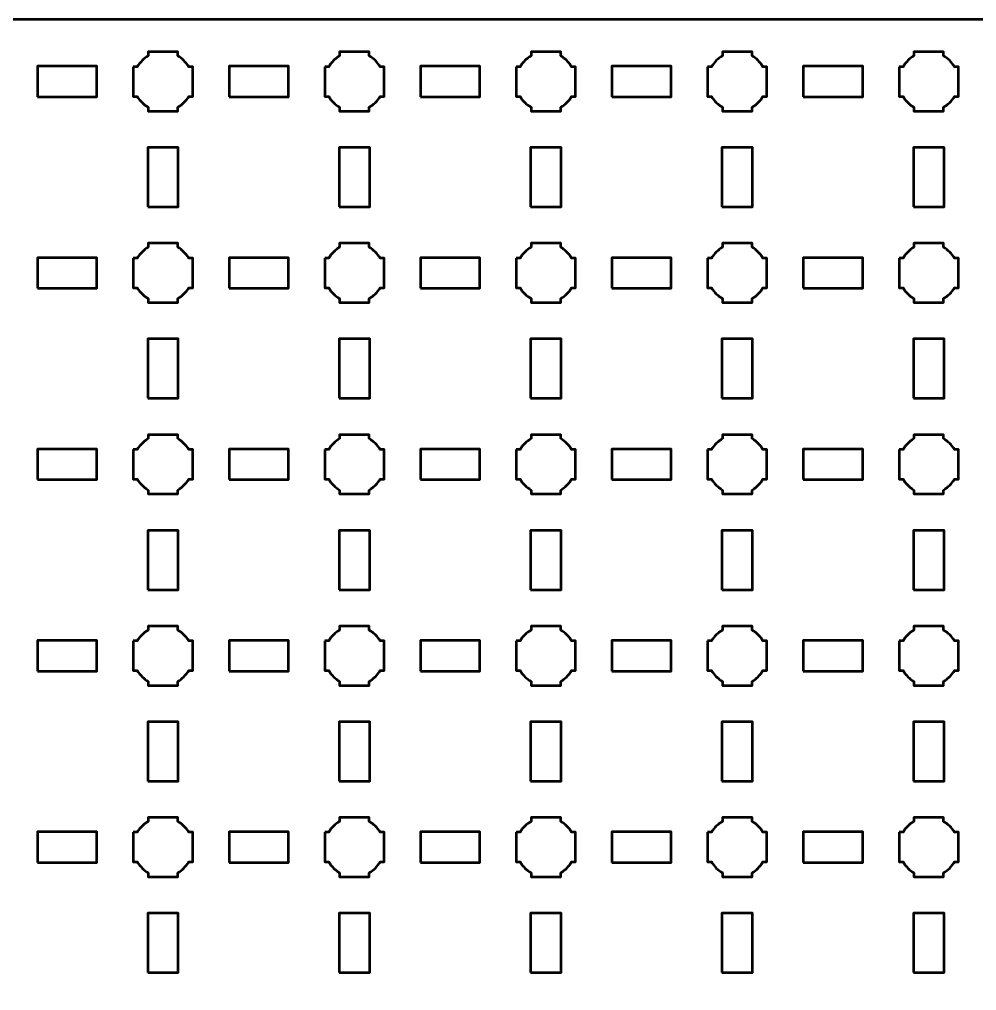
# Model space of a CAD drawing. Header units: centimetres. Extents: x -30.1 to 9.2, y -24.5 to -5.2.
# Drawn here: x -21 to -11, y -15.35 to -5.2 of the extents above; entities that cross this region are included whole.
import ezdxf

# ---------------------------------------------------------------- set-up
doc = ezdxf.new("R2010")
doc.units = ezdxf.units.CM
doc.header["$MEASUREMENT"] = 0
doc.layers.add('Layer 1', color=7, linetype='Continuous')

msp = doc.modelspace()

# ---------------------------------------------------------------- linework, layer by layer
at = {"layer": 'Layer 1', "color": 250, "lineweight": 53}
for points in [[(-20.81, -6.01), (-20.19, -6.01), (-20.19, -5.69), (-20.81, -5.69), (-20.81, -6.01)], [(-18.81, -6.01), (-18.19, -6.01), (-18.19, -5.69), (-18.81, -5.69), (-18.81, -6.01)], [(-16.81, -6.01), (-16.19, -6.01), (-16.19, -5.69), (-16.81, -5.69), (-16.81, -6.01)], [(-14.81, -6.01), (-14.19, -6.01), (-14.19, -5.69), (-14.81, -5.69), (-14.81, -6.01)], [(-12.81, -6.01), (-12.19, -6.01), (-12.19, -5.69), (-12.81, -5.69), (-12.81, -6.01)], [(-19.66, -7.16), (-19.34, -7.16), (-19.34, -6.54), (-19.66, -6.54), (-19.66, -7.16)], [(-17.66, -7.16), (-17.34, -7.16), (-17.34, -6.54), (-17.66, -6.54), (-17.66, -7.16)], [(-15.66, -7.16), (-15.34, -7.16), (-15.34, -6.54), (-15.66, -6.54), (-15.66, -7.16)], [(-13.66, -7.16), (-13.34, -7.16), (-13.34, -6.54), (-13.66, -6.54), (-13.66, -7.16)], [(-11.66, -7.16), (-11.34, -7.16), (-11.34, -6.54), (-11.66, -6.54), (-11.66, -7.16)], [(-20.81, -8.01), (-20.19, -8.01), (-20.19, -7.69), (-20.81, -7.69), (-20.81, -8.01)], [(-18.81, -8.01), (-18.19, -8.01), (-18.19, -7.69), (-18.81, -7.69), (-18.81, -8.01)], [(-16.81, -8.01), (-16.19, -8.01), (-16.19, -7.69), (-16.81, -7.69), (-16.81, -8.01)], [(-14.81, -8.01), (-14.19, -8.01), (-14.19, -7.69), (-14.81, -7.69), (-14.81, -8.01)], [(-12.81, -8.01), (-12.19, -8.01), (-12.19, -7.69), (-12.81, -7.69), (-12.81, -8.01)], [(-19.66, -9.16), (-19.34, -9.16), (-19.34, -8.54), (-19.66, -8.54), (-19.66, -9.16)], [(-17.66, -9.16), (-17.34, -9.16), (-17.34, -8.54), (-17.66, -8.54), (-17.66, -9.16)], [(-15.66, -9.16), (-15.34, -9.16), (-15.34, -8.54), (-15.66, -8.54), (-15.66, -9.16)], [(-13.66, -9.16), (-13.34, -9.16), (-13.34, -8.54), (-13.66, -8.54), (-13.66, -9.16)], [(-11.66, -9.16), (-11.34, -9.16), (-11.34, -8.54), (-11.66, -8.54), (-11.66, -9.16)], [(-20.81, -10.01), (-20.19, -10.01), (-20.19, -9.69), (-20.81, -9.69), (-20.81, -10.01)], [(-18.81, -10.01), (-18.19, -10.01), (-18.19, -9.69), (-18.81, -9.69), (-18.81, -10.01)], [(-16.81, -10.01), (-16.19, -10.01), (-16.19, -9.69), (-16.81, -9.69), (-16.81, -10.01)], [(-14.81, -10.01), (-14.19, -10.01), (-14.19, -9.69), (-14.81, -9.69), (-14.81, -10.01)], [(-12.81, -10.01), (-12.19, -10.01), (-12.19, -9.69), (-12.81, -9.69), (-12.81, -10.01)], [(-19.66, -11.16), (-19.34, -11.16), (-19.34, -10.54), (-19.66, -10.54), (-19.66, -11.16)], [(-17.66, -11.16), (-17.34, -11.16), (-17.34, -10.54), (-17.66, -10.54), (-17.66, -11.16)], [(-15.66, -11.16), (-15.34, -11.16), (-15.34, -10.54), (-15.66, -10.54), (-15.66, -11.16)], [(-13.66, -11.16), (-13.34, -11.16), (-13.34, -10.54), (-13.66, -10.54), (-13.66, -11.16)], [(-11.66, -11.16), (-11.34, -11.16), (-11.34, -10.54), (-11.66, -10.54), (-11.66, -11.16)], [(-20.81, -12.01), (-20.19, -12.01), (-20.19, -11.69), (-20.81, -11.69), (-20.81, -12.01)], [(-18.81, -12.01), (-18.19, -12.01), (-18.19, -11.69), (-18.81, -11.69), (-18.81, -12.01)], [(-16.81, -12.01), (-16.19, -12.01), (-16.19, -11.69), (-16.81, -11.69), (-16.81, -12.01)], [(-14.81, -12.01), (-14.19, -12.01), (-14.19, -11.69), (-14.81, -11.69), (-14.81, -12.01)], [(-12.81, -12.01), (-12.19, -12.01), (-12.19, -11.69), (-12.81, -11.69), (-12.81, -12.01)], [(-19.66, -13.16), (-19.34, -13.16), (-19.34, -12.54), (-19.66, -12.54), (-19.66, -13.16)], [(-17.66, -13.16), (-17.34, -13.16), (-17.34, -12.54), (-17.66, -12.54), (-17.66, -13.16)], [(-15.66, -13.16), (-15.34, -13.16), (-15.34, -12.54), (-15.66, -12.54), (-15.66, -13.16)], [(-13.66, -13.16), (-13.34, -13.16), (-13.34, -12.54), (-13.66, -12.54), (-13.66, -13.16)], [(-11.66, -13.16), (-11.34, -13.16), (-11.34, -12.54), (-11.66, -12.54), (-11.66, -13.16)], [(-20.81, -14.01), (-20.19, -14.01), (-20.19, -13.69), (-20.81, -13.69), (-20.81, -14.01)], [(-18.81, -14.01), (-18.19, -14.01), (-18.19, -13.69), (-18.81, -13.69), (-18.81, -14.01)], [(-16.81, -14.01), (-16.19, -14.01), (-16.19, -13.69), (-16.81, -13.69), (-16.81, -14.01)], [(-14.81, -14.01), (-14.19, -14.01), (-14.19, -13.69), (-14.81, -13.69), (-14.81, -14.01)], [(-12.81, -14.01), (-12.19, -14.01), (-12.19, -13.69), (-12.81, -13.69), (-12.81, -14.01)], [(-19.66, -15.16), (-19.34, -15.16), (-19.34, -14.54), (-19.66, -14.54), (-19.66, -15.16)], [(-17.66, -15.16), (-17.34, -15.16), (-17.34, -14.54), (-17.66, -14.54), (-17.66, -15.16)], [(-15.66, -15.16), (-15.34, -15.16), (-15.34, -14.54), (-15.66, -14.54), (-15.66, -15.16)], [(-13.66, -15.16), (-13.34, -15.16), (-13.34, -14.54), (-13.66, -14.54), (-13.66, -15.16)], [(-11.66, -15.16), (-11.34, -15.16), (-11.34, -14.54), (-11.66, -14.54), (-11.66, -15.16)]]:
    msp.add_lwpolyline(points, close=True, dxfattribs=at)
msp.add_open_spline([(-30.15, -24), (-30.15, -24), (-30.15, -5.7), (-30.15, -5.7), (-30.15, -5.7), (-30.15, -5.42391), (-29.92609, -5.2), (-29.65, -5.2), (-29.65, -5.2), (-29.65, -5.2), (8.65, -5.2), (8.65, -5.2), (8.65, -5.2), (8.92609, -5.2), (9.15, -5.42391), (9.15, -5.7), (9.15, -5.7), (9.15, -5.7), (9.15, -24), (9.15, -24), (9.15, -24), (9.15, -24.27609), (8.92609, -24.5), (8.65, -24.5), (8.65, -24.5), (8.65, -24.5), (-29.65, -24.5), (-29.65, -24.5), (-29.65, -24.5), (-29.92609, -24.5), (-30.15, -24.27609), (-30.15, -24)], degree=3, knots=[0, 0, 0, 0, 0.125, 0.125, 0.125, 0.125, 0.25, 0.25, 0.25, 0.25, 0.375, 0.375, 0.375, 0.375, 0.5, 0.5, 0.5, 0.5, 0.625, 0.625, 0.625, 0.625, 0.75, 0.75, 0.75, 0.75, 0.875, 0.875, 0.875, 0.875, 1, 1, 1, 1], dxfattribs=at)
at = {"layer": 'Layer 1', "lineweight": 53}
for points in [[(-19.81, -5.695), (-19.81, -5.695), (-19.76851, -5.695), (-19.76851, -5.695), (-19.76851, -5.695), (-19.74128, -5.64795), (-19.70205, -5.60872), (-19.655, -5.58149), (-19.655, -5.58149), (-19.655, -5.58149), (-19.655, -5.54), (-19.655, -5.54), (-19.655, -5.54), (-19.655, -5.54), (-19.5, -5.54), (-19.5, -5.54), (-19.5, -5.54), (-19.5, -5.54), (-19.345, -5.54), (-19.345, -5.54), (-19.345, -5.54), (-19.345, -5.54), (-19.345, -5.58149), (-19.345, -5.58149), (-19.345, -5.58149), (-19.29795, -5.60872), (-19.25872, -5.64795), (-19.23149, -5.695), (-19.23149, -5.695), (-19.23149, -5.695), (-19.19, -5.695), (-19.19, -5.695), (-19.19, -5.695), (-19.19, -5.695), (-19.19, -5.85), (-19.19, -5.85), (-19.19, -5.85), (-19.19, -5.85), (-19.19, -6.005), (-19.19, -6.005), (-19.19, -6.005), (-19.19, -6.005), (-19.23149, -6.005), (-19.23149, -6.005), (-19.23149, -6.005), (-19.25872, -6.05205), (-19.29795, -6.09128), (-19.345, -6.11851), (-19.345, -6.11851), (-19.345, -6.11851), (-19.345, -6.16), (-19.345, -6.16), (-19.345, -6.16), (-19.345, -6.16), (-19.5, -6.16), (-19.5, -6.16), (-19.5, -6.16), (-19.5, -6.16), (-19.655, -6.16), (-19.655, -6.16), (-19.655, -6.16), (-19.655, -6.16), (-19.655, -6.11851), (-19.655, -6.11851), (-19.655, -6.11851), (-19.70205, -6.09128), (-19.74128, -6.05205), (-19.76851, -6.005), (-19.76851, -6.005), (-19.76851, -6.005), (-19.81, -6.005), (-19.81, -6.005), (-19.81, -6.005), (-19.81, -6.005), (-19.81, -5.85), (-19.81, -5.85), (-19.81, -5.85), (-19.81, -5.85), (-19.81, -5.695), (-19.81, -5.695)], [(-17.81, -5.695), (-17.81, -5.695), (-17.76851, -5.695), (-17.76851, -5.695), (-17.76851, -5.695), (-17.74128, -5.64795), (-17.70205, -5.60872), (-17.655, -5.58149), (-17.655, -5.58149), (-17.655, -5.58149), (-17.655, -5.54), (-17.655, -5.54), (-17.655, -5.54), (-17.655, -5.54), (-17.5, -5.54), (-17.5, -5.54), (-17.5, -5.54), (-17.5, -5.54), (-17.345, -5.54), (-17.345, -5.54), (-17.345, -5.54), (-17.345, -5.54), (-17.345, -5.58149), (-17.345, -5.58149), (-17.345, -5.58149), (-17.29795, -5.60872), (-17.25872, -5.64795), (-17.23149, -5.695), (-17.23149, -5.695), (-17.23149, -5.695), (-17.19, -5.695), (-17.19, -5.695), (-17.19, -5.695), (-17.19, -5.695), (-17.19, -5.85), (-17.19, -5.85), (-17.19, -5.85), (-17.19, -5.85), (-17.19, -6.005), (-17.19, -6.005), (-17.19, -6.005), (-17.19, -6.005), (-17.23149, -6.005), (-17.23149, -6.005), (-17.23149, -6.005), (-17.25872, -6.05205), (-17.29795, -6.09128), (-17.345, -6.11851), (-17.345, -6.11851), (-17.345, -6.11851), (-17.345, -6.16), (-17.345, -6.16), (-17.345, -6.16), (-17.345, -6.16), (-17.5, -6.16), (-17.5, -6.16), (-17.5, -6.16), (-17.5, -6.16), (-17.655, -6.16), (-17.655, -6.16), (-17.655, -6.16), (-17.655, -6.16), (-17.655, -6.11851), (-17.655, -6.11851), (-17.655, -6.11851), (-17.70205, -6.09128), (-17.74128, -6.05205), (-17.76851, -6.005), (-17.76851, -6.005), (-17.76851, -6.005), (-17.81, -6.005), (-17.81, -6.005), (-17.81, -6.005), (-17.81, -6.005), (-17.81, -5.85), (-17.81, -5.85), (-17.81, -5.85), (-17.81, -5.85), (-17.81, -5.695), (-17.81, -5.695)], [(-15.81, -5.695), (-15.81, -5.695), (-15.76851, -5.695), (-15.76851, -5.695), (-15.76851, -5.695), (-15.74128, -5.64795), (-15.70205, -5.60872), (-15.655, -5.58149), (-15.655, -5.58149), (-15.655, -5.58149), (-15.655, -5.54), (-15.655, -5.54), (-15.655, -5.54), (-15.655, -5.54), (-15.5, -5.54), (-15.5, -5.54), (-15.5, -5.54), (-15.5, -5.54), (-15.345, -5.54), (-15.345, -5.54), (-15.345, -5.54), (-15.345, -5.54), (-15.345, -5.58149), (-15.345, -5.58149), (-15.345, -5.58149), (-15.29795, -5.60872), (-15.25872, -5.64795), (-15.23149, -5.695), (-15.23149, -5.695), (-15.23149, -5.695), (-15.19, -5.695), (-15.19, -5.695), (-15.19, -5.695), (-15.19, -5.695), (-15.19, -5.85), (-15.19, -5.85), (-15.19, -5.85), (-15.19, -5.85), (-15.19, -6.005), (-15.19, -6.005), (-15.19, -6.005), (-15.19, -6.005), (-15.23149, -6.005), (-15.23149, -6.005), (-15.23149, -6.005), (-15.25872, -6.05205), (-15.29795, -6.09128), (-15.345, -6.11851), (-15.345, -6.11851), (-15.345, -6.11851), (-15.345, -6.16), (-15.345, -6.16), (-15.345, -6.16), (-15.345, -6.16), (-15.5, -6.16), (-15.5, -6.16), (-15.5, -6.16), (-15.5, -6.16), (-15.655, -6.16), (-15.655, -6.16), (-15.655, -6.16), (-15.655, -6.16), (-15.655, -6.11851), (-15.655, -6.11851), (-15.655, -6.11851), (-15.70205, -6.09128), (-15.74128, -6.05205), (-15.76851, -6.005), (-15.76851, -6.005), (-15.76851, -6.005), (-15.81, -6.005), (-15.81, -6.005), (-15.81, -6.005), (-15.81, -6.005), (-15.81, -5.85), (-15.81, -5.85), (-15.81, -5.85), (-15.81, -5.85), (-15.81, -5.695), (-15.81, -5.695)], [(-13.81, -5.695), (-13.81, -5.695), (-13.76851, -5.695), (-13.76851, -5.695), (-13.76851, -5.695), (-13.74128, -5.64795), (-13.70205, -5.60872), (-13.655, -5.58149), (-13.655, -5.58149), (-13.655, -5.58149), (-13.655, -5.54), (-13.655, -5.54), (-13.655, -5.54), (-13.655, -5.54), (-13.5, -5.54), (-13.5, -5.54), (-13.5, -5.54), (-13.5, -5.54), (-13.345, -5.54), (-13.345, -5.54), (-13.345, -5.54), (-13.345, -5.54), (-13.345, -5.58149), (-13.345, -5.58149), (-13.345, -5.58149), (-13.29795, -5.60872), (-13.25872, -5.64795), (-13.23149, -5.695), (-13.23149, -5.695), (-13.23149, -5.695), (-13.19, -5.695), (-13.19, -5.695), (-13.19, -5.695), (-13.19, -5.695), (-13.19, -5.85), (-13.19, -5.85), (-13.19, -5.85), (-13.19, -5.85), (-13.19, -6.005), (-13.19, -6.005), (-13.19, -6.005), (-13.19, -6.005), (-13.23149, -6.005), (-13.23149, -6.005), (-13.23149, -6.005), (-13.25872, -6.05205), (-13.29795, -6.09128), (-13.345, -6.11851), (-13.345, -6.11851), (-13.345, -6.11851), (-13.345, -6.16), (-13.345, -6.16), (-13.345, -6.16), (-13.345, -6.16), (-13.5, -6.16), (-13.5, -6.16), (-13.5, -6.16), (-13.5, -6.16), (-13.655, -6.16), (-13.655, -6.16), (-13.655, -6.16), (-13.655, -6.16), (-13.655, -6.11851), (-13.655, -6.11851), (-13.655, -6.11851), (-13.70205, -6.09128), (-13.74128, -6.05205), (-13.76851, -6.005), (-13.76851, -6.005), (-13.76851, -6.005), (-13.81, -6.005), (-13.81, -6.005), (-13.81, -6.005), (-13.81, -6.005), (-13.81, -5.85), (-13.81, -5.85), (-13.81, -5.85), (-13.81, -5.85), (-13.81, -5.695), (-13.81, -5.695)], [(-11.81, -5.695), (-11.81, -5.695), (-11.76851, -5.695), (-11.76851, -5.695), (-11.76851, -5.695), (-11.74128, -5.64795), (-11.70205, -5.60872), (-11.655, -5.58149), (-11.655, -5.58149), (-11.655, -5.58149), (-11.655, -5.54), (-11.655, -5.54), (-11.655, -5.54), (-11.655, -5.54), (-11.5, -5.54), (-11.5, -5.54), (-11.5, -5.54), (-11.5, -5.54), (-11.345, -5.54), (-11.345, -5.54), (-11.345, -5.54), (-11.345, -5.54), (-11.345, -5.58149), (-11.345, -5.58149), (-11.345, -5.58149), (-11.29795, -5.60872), (-11.25872, -5.64795), (-11.23149, -5.695), (-11.23149, -5.695), (-11.23149, -5.695), (-11.19, -5.695), (-11.19, -5.695), (-11.19, -5.695), (-11.19, -5.695), (-11.19, -5.85), (-11.19, -5.85), (-11.19, -5.85), (-11.19, -5.85), (-11.19, -6.005), (-11.19, -6.005), (-11.19, -6.005), (-11.19, -6.005), (-11.23149, -6.005), (-11.23149, -6.005), (-11.23149, -6.005), (-11.25872, -6.05205), (-11.29795, -6.09128), (-11.345, -6.11851), (-11.345, -6.11851), (-11.345, -6.11851), (-11.345, -6.16), (-11.345, -6.16), (-11.345, -6.16), (-11.345, -6.16), (-11.5, -6.16), (-11.5, -6.16), (-11.5, -6.16), (-11.5, -6.16), (-11.655, -6.16), (-11.655, -6.16), (-11.655, -6.16), (-11.655, -6.16), (-11.655, -6.11851), (-11.655, -6.11851), (-11.655, -6.11851), (-11.70205, -6.09128), (-11.74128, -6.05205), (-11.76851, -6.005), (-11.76851, -6.005), (-11.76851, -6.005), (-11.81, -6.005), (-11.81, -6.005), (-11.81, -6.005), (-11.81, -6.005), (-11.81, -5.85), (-11.81, -5.85), (-11.81, -5.85), (-11.81, -5.85), (-11.81, -5.695), (-11.81, -5.695)], [(-19.81, -7.695), (-19.81, -7.695), (-19.76851, -7.695), (-19.76851, -7.695), (-19.76851, -7.695), (-19.74128, -7.64795), (-19.70205, -7.60872), (-19.655, -7.58149), (-19.655, -7.58149), (-19.655, -7.58149), (-19.655, -7.54), (-19.655, -7.54), (-19.655, -7.54), (-19.655, -7.54), (-19.5, -7.54), (-19.5, -7.54), (-19.5, -7.54), (-19.5, -7.54), (-19.345, -7.54), (-19.345, -7.54), (-19.345, -7.54), (-19.345, -7.54), (-19.345, -7.58149), (-19.345, -7.58149), (-19.345, -7.58149), (-19.29795, -7.60872), (-19.25872, -7.64795), (-19.23149, -7.695), (-19.23149, -7.695), (-19.23149, -7.695), (-19.19, -7.695), (-19.19, -7.695), (-19.19, -7.695), (-19.19, -7.695), (-19.19, -7.85), (-19.19, -7.85), (-19.19, -7.85), (-19.19, -7.85), (-19.19, -8.005), (-19.19, -8.005), (-19.19, -8.005), (-19.19, -8.005), (-19.23149, -8.005), (-19.23149, -8.005), (-19.23149, -8.005), (-19.25872, -8.05205), (-19.29795, -8.09128), (-19.345, -8.11851), (-19.345, -8.11851), (-19.345, -8.11851), (-19.345, -8.16), (-19.345, -8.16), (-19.345, -8.16), (-19.345, -8.16), (-19.5, -8.16), (-19.5, -8.16), (-19.5, -8.16), (-19.5, -8.16), (-19.655, -8.16), (-19.655, -8.16), (-19.655, -8.16), (-19.655, -8.16), (-19.655, -8.11851), (-19.655, -8.11851), (-19.655, -8.11851), (-19.70205, -8.09128), (-19.74128, -8.05205), (-19.76851, -8.005), (-19.76851, -8.005), (-19.76851, -8.005), (-19.81, -8.005), (-19.81, -8.005), (-19.81, -8.005), (-19.81, -8.005), (-19.81, -7.85), (-19.81, -7.85), (-19.81, -7.85), (-19.81, -7.85), (-19.81, -7.695), (-19.81, -7.695)], [(-17.81, -7.695), (-17.81, -7.695), (-17.76851, -7.695), (-17.76851, -7.695), (-17.76851, -7.695), (-17.74128, -7.64795), (-17.70205, -7.60872), (-17.655, -7.58149), (-17.655, -7.58149), (-17.655, -7.58149), (-17.655, -7.54), (-17.655, -7.54), (-17.655, -7.54), (-17.655, -7.54), (-17.5, -7.54), (-17.5, -7.54), (-17.5, -7.54), (-17.5, -7.54), (-17.345, -7.54), (-17.345, -7.54), (-17.345, -7.54), (-17.345, -7.54), (-17.345, -7.58149), (-17.345, -7.58149), (-17.345, -7.58149), (-17.29795, -7.60872), (-17.25872, -7.64795), (-17.23149, -7.695), (-17.23149, -7.695), (-17.23149, -7.695), (-17.19, -7.695), (-17.19, -7.695), (-17.19, -7.695), (-17.19, -7.695), (-17.19, -7.85), (-17.19, -7.85), (-17.19, -7.85), (-17.19, -7.85), (-17.19, -8.005), (-17.19, -8.005), (-17.19, -8.005), (-17.19, -8.005), (-17.23149, -8.005), (-17.23149, -8.005), (-17.23149, -8.005), (-17.25872, -8.05205), (-17.29795, -8.09128), (-17.345, -8.11851), (-17.345, -8.11851), (-17.345, -8.11851), (-17.345, -8.16), (-17.345, -8.16), (-17.345, -8.16), (-17.345, -8.16), (-17.5, -8.16), (-17.5, -8.16), (-17.5, -8.16), (-17.5, -8.16), (-17.655, -8.16), (-17.655, -8.16), (-17.655, -8.16), (-17.655, -8.16), (-17.655, -8.11851), (-17.655, -8.11851), (-17.655, -8.11851), (-17.70205, -8.09128), (-17.74128, -8.05205), (-17.76851, -8.005), (-17.76851, -8.005), (-17.76851, -8.005), (-17.81, -8.005), (-17.81, -8.005), (-17.81, -8.005), (-17.81, -8.005), (-17.81, -7.85), (-17.81, -7.85), (-17.81, -7.85), (-17.81, -7.85), (-17.81, -7.695), (-17.81, -7.695)], [(-15.81, -7.695), (-15.81, -7.695), (-15.76851, -7.695), (-15.76851, -7.695), (-15.76851, -7.695), (-15.74128, -7.64795), (-15.70205, -7.60872), (-15.655, -7.58149), (-15.655, -7.58149), (-15.655, -7.58149), (-15.655, -7.54), (-15.655, -7.54), (-15.655, -7.54), (-15.655, -7.54), (-15.5, -7.54), (-15.5, -7.54), (-15.5, -7.54), (-15.5, -7.54), (-15.345, -7.54), (-15.345, -7.54), (-15.345, -7.54), (-15.345, -7.54), (-15.345, -7.58149), (-15.345, -7.58149), (-15.345, -7.58149), (-15.29795, -7.60872), (-15.25872, -7.64795), (-15.23149, -7.695), (-15.23149, -7.695), (-15.23149, -7.695), (-15.19, -7.695), (-15.19, -7.695), (-15.19, -7.695), (-15.19, -7.695), (-15.19, -7.85), (-15.19, -7.85), (-15.19, -7.85), (-15.19, -7.85), (-15.19, -8.005), (-15.19, -8.005), (-15.19, -8.005), (-15.19, -8.005), (-15.23149, -8.005), (-15.23149, -8.005), (-15.23149, -8.005), (-15.25872, -8.05205), (-15.29795, -8.09128), (-15.345, -8.11851), (-15.345, -8.11851), (-15.345, -8.11851), (-15.345, -8.16), (-15.345, -8.16), (-15.345, -8.16), (-15.345, -8.16), (-15.5, -8.16), (-15.5, -8.16), (-15.5, -8.16), (-15.5, -8.16), (-15.655, -8.16), (-15.655, -8.16), (-15.655, -8.16), (-15.655, -8.16), (-15.655, -8.11851), (-15.655, -8.11851), (-15.655, -8.11851), (-15.70205, -8.09128), (-15.74128, -8.05205), (-15.76851, -8.005), (-15.76851, -8.005), (-15.76851, -8.005), (-15.81, -8.005), (-15.81, -8.005), (-15.81, -8.005), (-15.81, -8.005), (-15.81, -7.85), (-15.81, -7.85), (-15.81, -7.85), (-15.81, -7.85), (-15.81, -7.695), (-15.81, -7.695)], [(-13.81, -7.695), (-13.81, -7.695), (-13.76851, -7.695), (-13.76851, -7.695), (-13.76851, -7.695), (-13.74128, -7.64795), (-13.70205, -7.60872), (-13.655, -7.58149), (-13.655, -7.58149), (-13.655, -7.58149), (-13.655, -7.54), (-13.655, -7.54), (-13.655, -7.54), (-13.655, -7.54), (-13.5, -7.54), (-13.5, -7.54), (-13.5, -7.54), (-13.5, -7.54), (-13.345, -7.54), (-13.345, -7.54), (-13.345, -7.54), (-13.345, -7.54), (-13.345, -7.58149), (-13.345, -7.58149), (-13.345, -7.58149), (-13.29795, -7.60872), (-13.25872, -7.64795), (-13.23149, -7.695), (-13.23149, -7.695), (-13.23149, -7.695), (-13.19, -7.695), (-13.19, -7.695), (-13.19, -7.695), (-13.19, -7.695), (-13.19, -7.85), (-13.19, -7.85), (-13.19, -7.85), (-13.19, -7.85), (-13.19, -8.005), (-13.19, -8.005), (-13.19, -8.005), (-13.19, -8.005), (-13.23149, -8.005), (-13.23149, -8.005), (-13.23149, -8.005), (-13.25872, -8.05205), (-13.29795, -8.09128), (-13.345, -8.11851), (-13.345, -8.11851), (-13.345, -8.11851), (-13.345, -8.16), (-13.345, -8.16), (-13.345, -8.16), (-13.345, -8.16), (-13.5, -8.16), (-13.5, -8.16), (-13.5, -8.16), (-13.5, -8.16), (-13.655, -8.16), (-13.655, -8.16), (-13.655, -8.16), (-13.655, -8.16), (-13.655, -8.11851), (-13.655, -8.11851), (-13.655, -8.11851), (-13.70205, -8.09128), (-13.74128, -8.05205), (-13.76851, -8.005), (-13.76851, -8.005), (-13.76851, -8.005), (-13.81, -8.005), (-13.81, -8.005), (-13.81, -8.005), (-13.81, -8.005), (-13.81, -7.85), (-13.81, -7.85), (-13.81, -7.85), (-13.81, -7.85), (-13.81, -7.695), (-13.81, -7.695)], [(-11.81, -7.695), (-11.81, -7.695), (-11.76851, -7.695), (-11.76851, -7.695), (-11.76851, -7.695), (-11.74128, -7.64795), (-11.70205, -7.60872), (-11.655, -7.58149), (-11.655, -7.58149), (-11.655, -7.58149), (-11.655, -7.54), (-11.655, -7.54), (-11.655, -7.54), (-11.655, -7.54), (-11.5, -7.54), (-11.5, -7.54), (-11.5, -7.54), (-11.5, -7.54), (-11.345, -7.54), (-11.345, -7.54), (-11.345, -7.54), (-11.345, -7.54), (-11.345, -7.58149), (-11.345, -7.58149), (-11.345, -7.58149), (-11.29795, -7.60872), (-11.25872, -7.64795), (-11.23149, -7.695), (-11.23149, -7.695), (-11.23149, -7.695), (-11.19, -7.695), (-11.19, -7.695), (-11.19, -7.695), (-11.19, -7.695), (-11.19, -7.85), (-11.19, -7.85), (-11.19, -7.85), (-11.19, -7.85), (-11.19, -8.005), (-11.19, -8.005), (-11.19, -8.005), (-11.19, -8.005), (-11.23149, -8.005), (-11.23149, -8.005), (-11.23149, -8.005), (-11.25872, -8.05205), (-11.29795, -8.09128), (-11.345, -8.11851), (-11.345, -8.11851), (-11.345, -8.11851), (-11.345, -8.16), (-11.345, -8.16), (-11.345, -8.16), (-11.345, -8.16), (-11.5, -8.16), (-11.5, -8.16), (-11.5, -8.16), (-11.5, -8.16), (-11.655, -8.16), (-11.655, -8.16), (-11.655, -8.16), (-11.655, -8.16), (-11.655, -8.11851), (-11.655, -8.11851), (-11.655, -8.11851), (-11.70205, -8.09128), (-11.74128, -8.05205), (-11.76851, -8.005), (-11.76851, -8.005), (-11.76851, -8.005), (-11.81, -8.005), (-11.81, -8.005), (-11.81, -8.005), (-11.81, -8.005), (-11.81, -7.85), (-11.81, -7.85), (-11.81, -7.85), (-11.81, -7.85), (-11.81, -7.695), (-11.81, -7.695)], [(-19.81, -9.695), (-19.81, -9.695), (-19.76851, -9.695), (-19.76851, -9.695), (-19.76851, -9.695), (-19.74128, -9.64795), (-19.70205, -9.60872), (-19.655, -9.58149), (-19.655, -9.58149), (-19.655, -9.58149), (-19.655, -9.54), (-19.655, -9.54), (-19.655, -9.54), (-19.655, -9.54), (-19.5, -9.54), (-19.5, -9.54), (-19.5, -9.54), (-19.5, -9.54), (-19.345, -9.54), (-19.345, -9.54), (-19.345, -9.54), (-19.345, -9.54), (-19.345, -9.58149), (-19.345, -9.58149), (-19.345, -9.58149), (-19.29795, -9.60872), (-19.25872, -9.64795), (-19.23149, -9.695), (-19.23149, -9.695), (-19.23149, -9.695), (-19.19, -9.695), (-19.19, -9.695), (-19.19, -9.695), (-19.19, -9.695), (-19.19, -9.85), (-19.19, -9.85), (-19.19, -9.85), (-19.19, -9.85), (-19.19, -10.005), (-19.19, -10.005), (-19.19, -10.005), (-19.19, -10.005), (-19.23149, -10.005), (-19.23149, -10.005), (-19.23149, -10.005), (-19.25872, -10.05205), (-19.29795, -10.09128), (-19.345, -10.11851), (-19.345, -10.11851), (-19.345, -10.11851), (-19.345, -10.16), (-19.345, -10.16), (-19.345, -10.16), (-19.345, -10.16), (-19.5, -10.16), (-19.5, -10.16), (-19.5, -10.16), (-19.5, -10.16), (-19.655, -10.16), (-19.655, -10.16), (-19.655, -10.16), (-19.655, -10.16), (-19.655, -10.11851), (-19.655, -10.11851), (-19.655, -10.11851), (-19.70205, -10.09128), (-19.74128, -10.05205), (-19.76851, -10.005), (-19.76851, -10.005), (-19.76851, -10.005), (-19.81, -10.005), (-19.81, -10.005), (-19.81, -10.005), (-19.81, -10.005), (-19.81, -9.85), (-19.81, -9.85), (-19.81, -9.85), (-19.81, -9.85), (-19.81, -9.695), (-19.81, -9.695)], [(-17.81, -9.695), (-17.81, -9.695), (-17.76851, -9.695), (-17.76851, -9.695), (-17.76851, -9.695), (-17.74128, -9.64795), (-17.70205, -9.60872), (-17.655, -9.58149), (-17.655, -9.58149), (-17.655, -9.58149), (-17.655, -9.54), (-17.655, -9.54), (-17.655, -9.54), (-17.655, -9.54), (-17.5, -9.54), (-17.5, -9.54), (-17.5, -9.54), (-17.5, -9.54), (-17.345, -9.54), (-17.345, -9.54), (-17.345, -9.54), (-17.345, -9.54), (-17.345, -9.58149), (-17.345, -9.58149), (-17.345, -9.58149), (-17.29795, -9.60872), (-17.25872, -9.64795), (-17.23149, -9.695), (-17.23149, -9.695), (-17.23149, -9.695), (-17.19, -9.695), (-17.19, -9.695), (-17.19, -9.695), (-17.19, -9.695), (-17.19, -9.85), (-17.19, -9.85), (-17.19, -9.85), (-17.19, -9.85), (-17.19, -10.005), (-17.19, -10.005), (-17.19, -10.005), (-17.19, -10.005), (-17.23149, -10.005), (-17.23149, -10.005), (-17.23149, -10.005), (-17.25872, -10.05205), (-17.29795, -10.09128), (-17.345, -10.11851), (-17.345, -10.11851), (-17.345, -10.11851), (-17.345, -10.16), (-17.345, -10.16), (-17.345, -10.16), (-17.345, -10.16), (-17.5, -10.16), (-17.5, -10.16), (-17.5, -10.16), (-17.5, -10.16), (-17.655, -10.16), (-17.655, -10.16), (-17.655, -10.16), (-17.655, -10.16), (-17.655, -10.11851), (-17.655, -10.11851), (-17.655, -10.11851), (-17.70205, -10.09128), (-17.74128, -10.05205), (-17.76851, -10.005), (-17.76851, -10.005), (-17.76851, -10.005), (-17.81, -10.005), (-17.81, -10.005), (-17.81, -10.005), (-17.81, -10.005), (-17.81, -9.85), (-17.81, -9.85), (-17.81, -9.85), (-17.81, -9.85), (-17.81, -9.695), (-17.81, -9.695)], [(-15.81, -9.695), (-15.81, -9.695), (-15.76851, -9.695), (-15.76851, -9.695), (-15.76851, -9.695), (-15.74128, -9.64795), (-15.70205, -9.60872), (-15.655, -9.58149), (-15.655, -9.58149), (-15.655, -9.58149), (-15.655, -9.54), (-15.655, -9.54), (-15.655, -9.54), (-15.655, -9.54), (-15.5, -9.54), (-15.5, -9.54), (-15.5, -9.54), (-15.5, -9.54), (-15.345, -9.54), (-15.345, -9.54), (-15.345, -9.54), (-15.345, -9.54), (-15.345, -9.58149), (-15.345, -9.58149), (-15.345, -9.58149), (-15.29795, -9.60872), (-15.25872, -9.64795), (-15.23149, -9.695), (-15.23149, -9.695), (-15.23149, -9.695), (-15.19, -9.695), (-15.19, -9.695), (-15.19, -9.695), (-15.19, -9.695), (-15.19, -9.85), (-15.19, -9.85), (-15.19, -9.85), (-15.19, -9.85), (-15.19, -10.005), (-15.19, -10.005), (-15.19, -10.005), (-15.19, -10.005), (-15.23149, -10.005), (-15.23149, -10.005), (-15.23149, -10.005), (-15.25872, -10.05205), (-15.29795, -10.09128), (-15.345, -10.11851), (-15.345, -10.11851), (-15.345, -10.11851), (-15.345, -10.16), (-15.345, -10.16), (-15.345, -10.16), (-15.345, -10.16), (-15.5, -10.16), (-15.5, -10.16), (-15.5, -10.16), (-15.5, -10.16), (-15.655, -10.16), (-15.655, -10.16), (-15.655, -10.16), (-15.655, -10.16), (-15.655, -10.11851), (-15.655, -10.11851), (-15.655, -10.11851), (-15.70205, -10.09128), (-15.74128, -10.05205), (-15.76851, -10.005), (-15.76851, -10.005), (-15.76851, -10.005), (-15.81, -10.005), (-15.81, -10.005), (-15.81, -10.005), (-15.81, -10.005), (-15.81, -9.85), (-15.81, -9.85), (-15.81, -9.85), (-15.81, -9.85), (-15.81, -9.695), (-15.81, -9.695)], [(-13.81, -9.695), (-13.81, -9.695), (-13.76851, -9.695), (-13.76851, -9.695), (-13.76851, -9.695), (-13.74128, -9.64795), (-13.70205, -9.60872), (-13.655, -9.58149), (-13.655, -9.58149), (-13.655, -9.58149), (-13.655, -9.54), (-13.655, -9.54), (-13.655, -9.54), (-13.655, -9.54), (-13.5, -9.54), (-13.5, -9.54), (-13.5, -9.54), (-13.5, -9.54), (-13.345, -9.54), (-13.345, -9.54), (-13.345, -9.54), (-13.345, -9.54), (-13.345, -9.58149), (-13.345, -9.58149), (-13.345, -9.58149), (-13.29795, -9.60872), (-13.25872, -9.64795), (-13.23149, -9.695), (-13.23149, -9.695), (-13.23149, -9.695), (-13.19, -9.695), (-13.19, -9.695), (-13.19, -9.695), (-13.19, -9.695), (-13.19, -9.85), (-13.19, -9.85), (-13.19, -9.85), (-13.19, -9.85), (-13.19, -10.005), (-13.19, -10.005), (-13.19, -10.005), (-13.19, -10.005), (-13.23149, -10.005), (-13.23149, -10.005), (-13.23149, -10.005), (-13.25872, -10.05205), (-13.29795, -10.09128), (-13.345, -10.11851), (-13.345, -10.11851), (-13.345, -10.11851), (-13.345, -10.16), (-13.345, -10.16), (-13.345, -10.16), (-13.345, -10.16), (-13.5, -10.16), (-13.5, -10.16), (-13.5, -10.16), (-13.5, -10.16), (-13.655, -10.16), (-13.655, -10.16), (-13.655, -10.16), (-13.655, -10.16), (-13.655, -10.11851), (-13.655, -10.11851), (-13.655, -10.11851), (-13.70205, -10.09128), (-13.74128, -10.05205), (-13.76851, -10.005), (-13.76851, -10.005), (-13.76851, -10.005), (-13.81, -10.005), (-13.81, -10.005), (-13.81, -10.005), (-13.81, -10.005), (-13.81, -9.85), (-13.81, -9.85), (-13.81, -9.85), (-13.81, -9.85), (-13.81, -9.695), (-13.81, -9.695)], [(-11.81, -9.695), (-11.81, -9.695), (-11.76851, -9.695), (-11.76851, -9.695), (-11.76851, -9.695), (-11.74128, -9.64795), (-11.70205, -9.60872), (-11.655, -9.58149), (-11.655, -9.58149), (-11.655, -9.58149), (-11.655, -9.54), (-11.655, -9.54), (-11.655, -9.54), (-11.655, -9.54), (-11.5, -9.54), (-11.5, -9.54), (-11.5, -9.54), (-11.5, -9.54), (-11.345, -9.54), (-11.345, -9.54), (-11.345, -9.54), (-11.345, -9.54), (-11.345, -9.58149), (-11.345, -9.58149), (-11.345, -9.58149), (-11.29795, -9.60872), (-11.25872, -9.64795), (-11.23149, -9.695), (-11.23149, -9.695), (-11.23149, -9.695), (-11.19, -9.695), (-11.19, -9.695), (-11.19, -9.695), (-11.19, -9.695), (-11.19, -9.85), (-11.19, -9.85), (-11.19, -9.85), (-11.19, -9.85), (-11.19, -10.005), (-11.19, -10.005), (-11.19, -10.005), (-11.19, -10.005), (-11.23149, -10.005), (-11.23149, -10.005), (-11.23149, -10.005), (-11.25872, -10.05205), (-11.29795, -10.09128), (-11.345, -10.11851), (-11.345, -10.11851), (-11.345, -10.11851), (-11.345, -10.16), (-11.345, -10.16), (-11.345, -10.16), (-11.345, -10.16), (-11.5, -10.16), (-11.5, -10.16), (-11.5, -10.16), (-11.5, -10.16), (-11.655, -10.16), (-11.655, -10.16), (-11.655, -10.16), (-11.655, -10.16), (-11.655, -10.11851), (-11.655, -10.11851), (-11.655, -10.11851), (-11.70205, -10.09128), (-11.74128, -10.05205), (-11.76851, -10.005), (-11.76851, -10.005), (-11.76851, -10.005), (-11.81, -10.005), (-11.81, -10.005), (-11.81, -10.005), (-11.81, -10.005), (-11.81, -9.85), (-11.81, -9.85), (-11.81, -9.85), (-11.81, -9.85), (-11.81, -9.695), (-11.81, -9.695)], [(-19.81, -11.695), (-19.81, -11.695), (-19.76851, -11.695), (-19.76851, -11.695), (-19.76851, -11.695), (-19.74128, -11.64795), (-19.70205, -11.60872), (-19.655, -11.58149), (-19.655, -11.58149), (-19.655, -11.58149), (-19.655, -11.54), (-19.655, -11.54), (-19.655, -11.54), (-19.655, -11.54), (-19.5, -11.54), (-19.5, -11.54), (-19.5, -11.54), (-19.5, -11.54), (-19.345, -11.54), (-19.345, -11.54), (-19.345, -11.54), (-19.345, -11.54), (-19.345, -11.58149), (-19.345, -11.58149), (-19.345, -11.58149), (-19.29795, -11.60872), (-19.25872, -11.64795), (-19.23149, -11.695), (-19.23149, -11.695), (-19.23149, -11.695), (-19.19, -11.695), (-19.19, -11.695), (-19.19, -11.695), (-19.19, -11.695), (-19.19, -11.85), (-19.19, -11.85), (-19.19, -11.85), (-19.19, -11.85), (-19.19, -12.005), (-19.19, -12.005), (-19.19, -12.005), (-19.19, -12.005), (-19.23149, -12.005), (-19.23149, -12.005), (-19.23149, -12.005), (-19.25872, -12.05205), (-19.29795, -12.09128), (-19.345, -12.11851), (-19.345, -12.11851), (-19.345, -12.11851), (-19.345, -12.16), (-19.345, -12.16), (-19.345, -12.16), (-19.345, -12.16), (-19.5, -12.16), (-19.5, -12.16), (-19.5, -12.16), (-19.5, -12.16), (-19.655, -12.16), (-19.655, -12.16), (-19.655, -12.16), (-19.655, -12.16), (-19.655, -12.11851), (-19.655, -12.11851), (-19.655, -12.11851), (-19.70205, -12.09128), (-19.74128, -12.05205), (-19.76851, -12.005), (-19.76851, -12.005), (-19.76851, -12.005), (-19.81, -12.005), (-19.81, -12.005), (-19.81, -12.005), (-19.81, -12.005), (-19.81, -11.85), (-19.81, -11.85), (-19.81, -11.85), (-19.81, -11.85), (-19.81, -11.695), (-19.81, -11.695)], [(-17.81, -11.695), (-17.81, -11.695), (-17.76851, -11.695), (-17.76851, -11.695), (-17.76851, -11.695), (-17.74128, -11.64795), (-17.70205, -11.60872), (-17.655, -11.58149), (-17.655, -11.58149), (-17.655, -11.58149), (-17.655, -11.54), (-17.655, -11.54), (-17.655, -11.54), (-17.655, -11.54), (-17.5, -11.54), (-17.5, -11.54), (-17.5, -11.54), (-17.5, -11.54), (-17.345, -11.54), (-17.345, -11.54), (-17.345, -11.54), (-17.345, -11.54), (-17.345, -11.58149), (-17.345, -11.58149), (-17.345, -11.58149), (-17.29795, -11.60872), (-17.25872, -11.64795), (-17.23149, -11.695), (-17.23149, -11.695), (-17.23149, -11.695), (-17.19, -11.695), (-17.19, -11.695), (-17.19, -11.695), (-17.19, -11.695), (-17.19, -11.85), (-17.19, -11.85), (-17.19, -11.85), (-17.19, -11.85), (-17.19, -12.005), (-17.19, -12.005), (-17.19, -12.005), (-17.19, -12.005), (-17.23149, -12.005), (-17.23149, -12.005), (-17.23149, -12.005), (-17.25872, -12.05205), (-17.29795, -12.09128), (-17.345, -12.11851), (-17.345, -12.11851), (-17.345, -12.11851), (-17.345, -12.16), (-17.345, -12.16), (-17.345, -12.16), (-17.345, -12.16), (-17.5, -12.16), (-17.5, -12.16), (-17.5, -12.16), (-17.5, -12.16), (-17.655, -12.16), (-17.655, -12.16), (-17.655, -12.16), (-17.655, -12.16), (-17.655, -12.11851), (-17.655, -12.11851), (-17.655, -12.11851), (-17.70205, -12.09128), (-17.74128, -12.05205), (-17.76851, -12.005), (-17.76851, -12.005), (-17.76851, -12.005), (-17.81, -12.005), (-17.81, -12.005), (-17.81, -12.005), (-17.81, -12.005), (-17.81, -11.85), (-17.81, -11.85), (-17.81, -11.85), (-17.81, -11.85), (-17.81, -11.695), (-17.81, -11.695)], [(-15.81, -11.695), (-15.81, -11.695), (-15.76851, -11.695), (-15.76851, -11.695), (-15.76851, -11.695), (-15.74128, -11.64795), (-15.70205, -11.60872), (-15.655, -11.58149), (-15.655, -11.58149), (-15.655, -11.58149), (-15.655, -11.54), (-15.655, -11.54), (-15.655, -11.54), (-15.655, -11.54), (-15.5, -11.54), (-15.5, -11.54), (-15.5, -11.54), (-15.5, -11.54), (-15.345, -11.54), (-15.345, -11.54), (-15.345, -11.54), (-15.345, -11.54), (-15.345, -11.58149), (-15.345, -11.58149), (-15.345, -11.58149), (-15.29795, -11.60872), (-15.25872, -11.64795), (-15.23149, -11.695), (-15.23149, -11.695), (-15.23149, -11.695), (-15.19, -11.695), (-15.19, -11.695), (-15.19, -11.695), (-15.19, -11.695), (-15.19, -11.85), (-15.19, -11.85), (-15.19, -11.85), (-15.19, -11.85), (-15.19, -12.005), (-15.19, -12.005), (-15.19, -12.005), (-15.19, -12.005), (-15.23149, -12.005), (-15.23149, -12.005), (-15.23149, -12.005), (-15.25872, -12.05205), (-15.29795, -12.09128), (-15.345, -12.11851), (-15.345, -12.11851), (-15.345, -12.11851), (-15.345, -12.16), (-15.345, -12.16), (-15.345, -12.16), (-15.345, -12.16), (-15.5, -12.16), (-15.5, -12.16), (-15.5, -12.16), (-15.5, -12.16), (-15.655, -12.16), (-15.655, -12.16), (-15.655, -12.16), (-15.655, -12.16), (-15.655, -12.11851), (-15.655, -12.11851), (-15.655, -12.11851), (-15.70205, -12.09128), (-15.74128, -12.05205), (-15.76851, -12.005), (-15.76851, -12.005), (-15.76851, -12.005), (-15.81, -12.005), (-15.81, -12.005), (-15.81, -12.005), (-15.81, -12.005), (-15.81, -11.85), (-15.81, -11.85), (-15.81, -11.85), (-15.81, -11.85), (-15.81, -11.695), (-15.81, -11.695)], [(-13.81, -11.695), (-13.81, -11.695), (-13.76851, -11.695), (-13.76851, -11.695), (-13.76851, -11.695), (-13.74128, -11.64795), (-13.70205, -11.60872), (-13.655, -11.58149), (-13.655, -11.58149), (-13.655, -11.58149), (-13.655, -11.54), (-13.655, -11.54), (-13.655, -11.54), (-13.655, -11.54), (-13.5, -11.54), (-13.5, -11.54), (-13.5, -11.54), (-13.5, -11.54), (-13.345, -11.54), (-13.345, -11.54), (-13.345, -11.54), (-13.345, -11.54), (-13.345, -11.58149), (-13.345, -11.58149), (-13.345, -11.58149), (-13.29795, -11.60872), (-13.25872, -11.64795), (-13.23149, -11.695), (-13.23149, -11.695), (-13.23149, -11.695), (-13.19, -11.695), (-13.19, -11.695), (-13.19, -11.695), (-13.19, -11.695), (-13.19, -11.85), (-13.19, -11.85), (-13.19, -11.85), (-13.19, -11.85), (-13.19, -12.005), (-13.19, -12.005), (-13.19, -12.005), (-13.19, -12.005), (-13.23149, -12.005), (-13.23149, -12.005), (-13.23149, -12.005), (-13.25872, -12.05205), (-13.29795, -12.09128), (-13.345, -12.11851), (-13.345, -12.11851), (-13.345, -12.11851), (-13.345, -12.16), (-13.345, -12.16), (-13.345, -12.16), (-13.345, -12.16), (-13.5, -12.16), (-13.5, -12.16), (-13.5, -12.16), (-13.5, -12.16), (-13.655, -12.16), (-13.655, -12.16), (-13.655, -12.16), (-13.655, -12.16), (-13.655, -12.11851), (-13.655, -12.11851), (-13.655, -12.11851), (-13.70205, -12.09128), (-13.74128, -12.05205), (-13.76851, -12.005), (-13.76851, -12.005), (-13.76851, -12.005), (-13.81, -12.005), (-13.81, -12.005), (-13.81, -12.005), (-13.81, -12.005), (-13.81, -11.85), (-13.81, -11.85), (-13.81, -11.85), (-13.81, -11.85), (-13.81, -11.695), (-13.81, -11.695)], [(-11.81, -11.695), (-11.81, -11.695), (-11.76851, -11.695), (-11.76851, -11.695), (-11.76851, -11.695), (-11.74128, -11.64795), (-11.70205, -11.60872), (-11.655, -11.58149), (-11.655, -11.58149), (-11.655, -11.58149), (-11.655, -11.54), (-11.655, -11.54), (-11.655, -11.54), (-11.655, -11.54), (-11.5, -11.54), (-11.5, -11.54), (-11.5, -11.54), (-11.5, -11.54), (-11.345, -11.54), (-11.345, -11.54), (-11.345, -11.54), (-11.345, -11.54), (-11.345, -11.58149), (-11.345, -11.58149), (-11.345, -11.58149), (-11.29795, -11.60872), (-11.25872, -11.64795), (-11.23149, -11.695), (-11.23149, -11.695), (-11.23149, -11.695), (-11.19, -11.695), (-11.19, -11.695), (-11.19, -11.695), (-11.19, -11.695), (-11.19, -11.85), (-11.19, -11.85), (-11.19, -11.85), (-11.19, -11.85), (-11.19, -12.005), (-11.19, -12.005), (-11.19, -12.005), (-11.19, -12.005), (-11.23149, -12.005), (-11.23149, -12.005), (-11.23149, -12.005), (-11.25872, -12.05205), (-11.29795, -12.09128), (-11.345, -12.11851), (-11.345, -12.11851), (-11.345, -12.11851), (-11.345, -12.16), (-11.345, -12.16), (-11.345, -12.16), (-11.345, -12.16), (-11.5, -12.16), (-11.5, -12.16), (-11.5, -12.16), (-11.5, -12.16), (-11.655, -12.16), (-11.655, -12.16), (-11.655, -12.16), (-11.655, -12.16), (-11.655, -12.11851), (-11.655, -12.11851), (-11.655, -12.11851), (-11.70205, -12.09128), (-11.74128, -12.05205), (-11.76851, -12.005), (-11.76851, -12.005), (-11.76851, -12.005), (-11.81, -12.005), (-11.81, -12.005), (-11.81, -12.005), (-11.81, -12.005), (-11.81, -11.85), (-11.81, -11.85), (-11.81, -11.85), (-11.81, -11.85), (-11.81, -11.695), (-11.81, -11.695)], [(-19.81, -13.695), (-19.81, -13.695), (-19.76851, -13.695), (-19.76851, -13.695), (-19.76851, -13.695), (-19.74128, -13.64795), (-19.70205, -13.60872), (-19.655, -13.58149), (-19.655, -13.58149), (-19.655, -13.58149), (-19.655, -13.54), (-19.655, -13.54), (-19.655, -13.54), (-19.655, -13.54), (-19.5, -13.54), (-19.5, -13.54), (-19.5, -13.54), (-19.5, -13.54), (-19.345, -13.54), (-19.345, -13.54), (-19.345, -13.54), (-19.345, -13.54), (-19.345, -13.58149), (-19.345, -13.58149), (-19.345, -13.58149), (-19.29795, -13.60872), (-19.25872, -13.64795), (-19.23149, -13.695), (-19.23149, -13.695), (-19.23149, -13.695), (-19.19, -13.695), (-19.19, -13.695), (-19.19, -13.695), (-19.19, -13.695), (-19.19, -13.85), (-19.19, -13.85), (-19.19, -13.85), (-19.19, -13.85), (-19.19, -14.005), (-19.19, -14.005), (-19.19, -14.005), (-19.19, -14.005), (-19.23149, -14.005), (-19.23149, -14.005), (-19.23149, -14.005), (-19.25872, -14.05205), (-19.29795, -14.09128), (-19.345, -14.11851), (-19.345, -14.11851), (-19.345, -14.11851), (-19.345, -14.16), (-19.345, -14.16), (-19.345, -14.16), (-19.345, -14.16), (-19.5, -14.16), (-19.5, -14.16), (-19.5, -14.16), (-19.5, -14.16), (-19.655, -14.16), (-19.655, -14.16), (-19.655, -14.16), (-19.655, -14.16), (-19.655, -14.11851), (-19.655, -14.11851), (-19.655, -14.11851), (-19.70205, -14.09128), (-19.74128, -14.05205), (-19.76851, -14.005), (-19.76851, -14.005), (-19.76851, -14.005), (-19.81, -14.005), (-19.81, -14.005), (-19.81, -14.005), (-19.81, -14.005), (-19.81, -13.85), (-19.81, -13.85), (-19.81, -13.85), (-19.81, -13.85), (-19.81, -13.695), (-19.81, -13.695)], [(-17.81, -13.695), (-17.81, -13.695), (-17.76851, -13.695), (-17.76851, -13.695), (-17.76851, -13.695), (-17.74128, -13.64795), (-17.70205, -13.60872), (-17.655, -13.58149), (-17.655, -13.58149), (-17.655, -13.58149), (-17.655, -13.54), (-17.655, -13.54), (-17.655, -13.54), (-17.655, -13.54), (-17.5, -13.54), (-17.5, -13.54), (-17.5, -13.54), (-17.5, -13.54), (-17.345, -13.54), (-17.345, -13.54), (-17.345, -13.54), (-17.345, -13.54), (-17.345, -13.58149), (-17.345, -13.58149), (-17.345, -13.58149), (-17.29795, -13.60872), (-17.25872, -13.64795), (-17.23149, -13.695), (-17.23149, -13.695), (-17.23149, -13.695), (-17.19, -13.695), (-17.19, -13.695), (-17.19, -13.695), (-17.19, -13.695), (-17.19, -13.85), (-17.19, -13.85), (-17.19, -13.85), (-17.19, -13.85), (-17.19, -14.005), (-17.19, -14.005), (-17.19, -14.005), (-17.19, -14.005), (-17.23149, -14.005), (-17.23149, -14.005), (-17.23149, -14.005), (-17.25872, -14.05205), (-17.29795, -14.09128), (-17.345, -14.11851), (-17.345, -14.11851), (-17.345, -14.11851), (-17.345, -14.16), (-17.345, -14.16), (-17.345, -14.16), (-17.345, -14.16), (-17.5, -14.16), (-17.5, -14.16), (-17.5, -14.16), (-17.5, -14.16), (-17.655, -14.16), (-17.655, -14.16), (-17.655, -14.16), (-17.655, -14.16), (-17.655, -14.11851), (-17.655, -14.11851), (-17.655, -14.11851), (-17.70205, -14.09128), (-17.74128, -14.05205), (-17.76851, -14.005), (-17.76851, -14.005), (-17.76851, -14.005), (-17.81, -14.005), (-17.81, -14.005), (-17.81, -14.005), (-17.81, -14.005), (-17.81, -13.85), (-17.81, -13.85), (-17.81, -13.85), (-17.81, -13.85), (-17.81, -13.695), (-17.81, -13.695)], [(-15.81, -13.695), (-15.81, -13.695), (-15.76851, -13.695), (-15.76851, -13.695), (-15.76851, -13.695), (-15.74128, -13.64795), (-15.70205, -13.60872), (-15.655, -13.58149), (-15.655, -13.58149), (-15.655, -13.58149), (-15.655, -13.54), (-15.655, -13.54), (-15.655, -13.54), (-15.655, -13.54), (-15.5, -13.54), (-15.5, -13.54), (-15.5, -13.54), (-15.5, -13.54), (-15.345, -13.54), (-15.345, -13.54), (-15.345, -13.54), (-15.345, -13.54), (-15.345, -13.58149), (-15.345, -13.58149), (-15.345, -13.58149), (-15.29795, -13.60872), (-15.25872, -13.64795), (-15.23149, -13.695), (-15.23149, -13.695), (-15.23149, -13.695), (-15.19, -13.695), (-15.19, -13.695), (-15.19, -13.695), (-15.19, -13.695), (-15.19, -13.85), (-15.19, -13.85), (-15.19, -13.85), (-15.19, -13.85), (-15.19, -14.005), (-15.19, -14.005), (-15.19, -14.005), (-15.19, -14.005), (-15.23149, -14.005), (-15.23149, -14.005), (-15.23149, -14.005), (-15.25872, -14.05205), (-15.29795, -14.09128), (-15.345, -14.11851), (-15.345, -14.11851), (-15.345, -14.11851), (-15.345, -14.16), (-15.345, -14.16), (-15.345, -14.16), (-15.345, -14.16), (-15.5, -14.16), (-15.5, -14.16), (-15.5, -14.16), (-15.5, -14.16), (-15.655, -14.16), (-15.655, -14.16), (-15.655, -14.16), (-15.655, -14.16), (-15.655, -14.11851), (-15.655, -14.11851), (-15.655, -14.11851), (-15.70205, -14.09128), (-15.74128, -14.05205), (-15.76851, -14.005), (-15.76851, -14.005), (-15.76851, -14.005), (-15.81, -14.005), (-15.81, -14.005), (-15.81, -14.005), (-15.81, -14.005), (-15.81, -13.85), (-15.81, -13.85), (-15.81, -13.85), (-15.81, -13.85), (-15.81, -13.695), (-15.81, -13.695)], [(-13.81, -13.695), (-13.81, -13.695), (-13.76851, -13.695), (-13.76851, -13.695), (-13.76851, -13.695), (-13.74128, -13.64795), (-13.70205, -13.60872), (-13.655, -13.58149), (-13.655, -13.58149), (-13.655, -13.58149), (-13.655, -13.54), (-13.655, -13.54), (-13.655, -13.54), (-13.655, -13.54), (-13.5, -13.54), (-13.5, -13.54), (-13.5, -13.54), (-13.5, -13.54), (-13.345, -13.54), (-13.345, -13.54), (-13.345, -13.54), (-13.345, -13.54), (-13.345, -13.58149), (-13.345, -13.58149), (-13.345, -13.58149), (-13.29795, -13.60872), (-13.25872, -13.64795), (-13.23149, -13.695), (-13.23149, -13.695), (-13.23149, -13.695), (-13.19, -13.695), (-13.19, -13.695), (-13.19, -13.695), (-13.19, -13.695), (-13.19, -13.85), (-13.19, -13.85), (-13.19, -13.85), (-13.19, -13.85), (-13.19, -14.005), (-13.19, -14.005), (-13.19, -14.005), (-13.19, -14.005), (-13.23149, -14.005), (-13.23149, -14.005), (-13.23149, -14.005), (-13.25872, -14.05205), (-13.29795, -14.09128), (-13.345, -14.11851), (-13.345, -14.11851), (-13.345, -14.11851), (-13.345, -14.16), (-13.345, -14.16), (-13.345, -14.16), (-13.345, -14.16), (-13.5, -14.16), (-13.5, -14.16), (-13.5, -14.16), (-13.5, -14.16), (-13.655, -14.16), (-13.655, -14.16), (-13.655, -14.16), (-13.655, -14.16), (-13.655, -14.11851), (-13.655, -14.11851), (-13.655, -14.11851), (-13.70205, -14.09128), (-13.74128, -14.05205), (-13.76851, -14.005), (-13.76851, -14.005), (-13.76851, -14.005), (-13.81, -14.005), (-13.81, -14.005), (-13.81, -14.005), (-13.81, -14.005), (-13.81, -13.85), (-13.81, -13.85), (-13.81, -13.85), (-13.81, -13.85), (-13.81, -13.695), (-13.81, -13.695)], [(-11.81, -13.695), (-11.81, -13.695), (-11.76851, -13.695), (-11.76851, -13.695), (-11.76851, -13.695), (-11.74128, -13.64795), (-11.70205, -13.60872), (-11.655, -13.58149), (-11.655, -13.58149), (-11.655, -13.58149), (-11.655, -13.54), (-11.655, -13.54), (-11.655, -13.54), (-11.655, -13.54), (-11.5, -13.54), (-11.5, -13.54), (-11.5, -13.54), (-11.5, -13.54), (-11.345, -13.54), (-11.345, -13.54), (-11.345, -13.54), (-11.345, -13.54), (-11.345, -13.58149), (-11.345, -13.58149), (-11.345, -13.58149), (-11.29795, -13.60872), (-11.25872, -13.64795), (-11.23149, -13.695), (-11.23149, -13.695), (-11.23149, -13.695), (-11.19, -13.695), (-11.19, -13.695), (-11.19, -13.695), (-11.19, -13.695), (-11.19, -13.85), (-11.19, -13.85), (-11.19, -13.85), (-11.19, -13.85), (-11.19, -14.005), (-11.19, -14.005), (-11.19, -14.005), (-11.19, -14.005), (-11.23149, -14.005), (-11.23149, -14.005), (-11.23149, -14.005), (-11.25872, -14.05205), (-11.29795, -14.09128), (-11.345, -14.11851), (-11.345, -14.11851), (-11.345, -14.11851), (-11.345, -14.16), (-11.345, -14.16), (-11.345, -14.16), (-11.345, -14.16), (-11.5, -14.16), (-11.5, -14.16), (-11.5, -14.16), (-11.5, -14.16), (-11.655, -14.16), (-11.655, -14.16), (-11.655, -14.16), (-11.655, -14.16), (-11.655, -14.11851), (-11.655, -14.11851), (-11.655, -14.11851), (-11.70205, -14.09128), (-11.74128, -14.05205), (-11.76851, -14.005), (-11.76851, -14.005), (-11.76851, -14.005), (-11.81, -14.005), (-11.81, -14.005), (-11.81, -14.005), (-11.81, -14.005), (-11.81, -13.85), (-11.81, -13.85), (-11.81, -13.85), (-11.81, -13.85), (-11.81, -13.695), (-11.81, -13.695)]]:
    msp.add_open_spline(points, degree=3, knots=[0, 0, 0, 0, 0.05, 0.05, 0.05, 0.05, 0.1, 0.1, 0.1, 0.1, 0.15, 0.15, 0.15, 0.15, 0.2, 0.2, 0.2, 0.2, 0.25, 0.25, 0.25, 0.25, 0.3, 0.3, 0.3, 0.3, 0.35, 0.35, 0.35, 0.35, 0.4, 0.4, 0.4, 0.4, 0.45, 0.45, 0.45, 0.45, 0.5, 0.5, 0.5, 0.5, 0.55, 0.55, 0.55, 0.55, 0.6, 0.6, 0.6, 0.6, 0.65, 0.65, 0.65, 0.65, 0.7, 0.7, 0.7, 0.7, 0.75, 0.75, 0.75, 0.75, 0.8, 0.8, 0.8, 0.8, 0.85, 0.85, 0.85, 0.85, 0.9, 0.9, 0.9, 0.9, 0.95, 0.95, 0.95, 0.95, 1, 1, 1, 1], dxfattribs=at)

doc.saveas('drawing.dxf')
